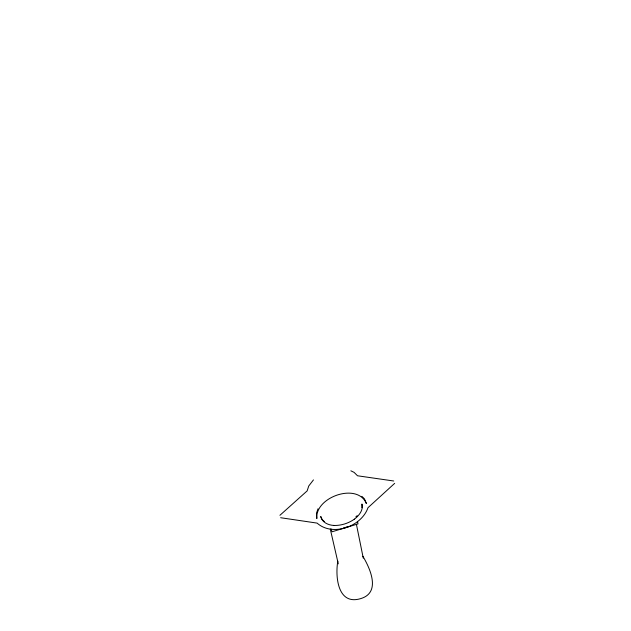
<?xml version="1.0" encoding="UTF-8"?>
<svg xmlns="http://www.w3.org/2000/svg" width="631" height="631" viewBox="0 0 631 631"><rect width="100%" height="100%" fill="white"/><g stroke="black" fill="none" stroke-linecap="round" stroke-linejoin="round"><path stroke-width="0.95" d="M361.934 507.663L361.965 504.027C363.637 510.163 358.858 515.779 354.275 519.258M337.814 561.117C335.14 576.474 337.648 605.681 360.703 598.614C381.203 592.556 370.081 568.334 362.896 556.313M318.008 508.783L316.431 513.389L316.833 518.532C314.869 497.086 357.454 482.116 366.39 503.546L364.466 498.884L361.886 496.368M313.457 479.899L308.756 485.988L307.147 490.902L279.919 515.298M394.675 483.338L367.983 507.71C361.547 526.569 332.569 536.957 317.109 523.107L280.661 517.728M355.892 516.813L357.162 515.701M354.409 519.171C348.375 523.359 341.087 525.694 333.72 525.449M348.273 526.467L343.303 528.171M393.712 480.996L357.509 475.774L354.101 472.382L350.86 470.805M333.878 525.442C328.286 525.166 322.07 522.436 320.722 516.489L322.228 519.676L324.326 521.569M331.109 528.983L332.064 531.775L357.998 523.904L357.525 521.569M330.281 529.07L338.279 563.838M356.381 524.164L363.275 558.175"/></g></svg>
